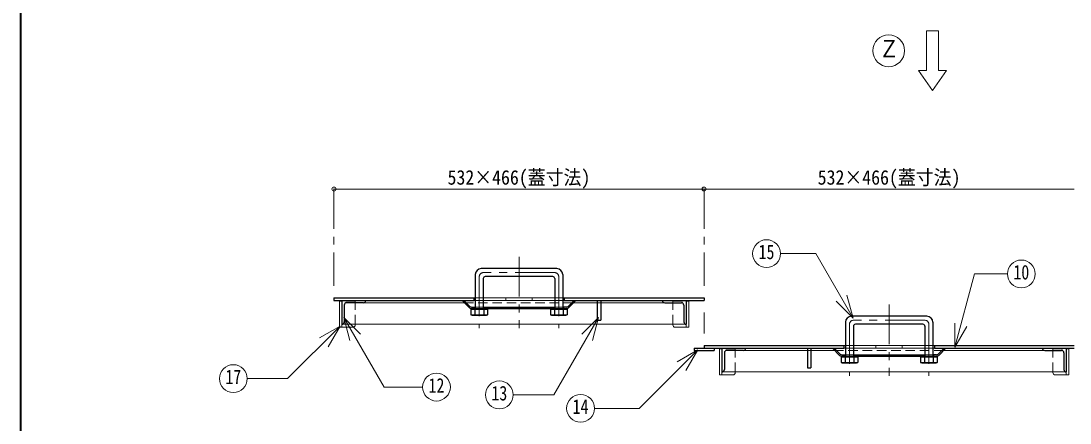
# Model space of a CAD drawing. Units: millimetres at full size, sheet at 1:10; details may follow other scales. Extents: x -2113 to 1937, y -1370 to 1440.
# Drawn here: x -2113 to -792, y 60 to 566 of the extents above; entities that cross this region are included whole.
import ezdxf
from ezdxf.enums import TextEntityAlignment as Align

# ---------------------------------------------------------------- set-up
doc = ezdxf.new("R2010")
doc.units = ezdxf.units.MM
doc.header["$LTSCALE"] = 10
doc.header["$PDMODE"] = 32
doc.header["$PDSIZE"] = 5
doc.linetypes.add('CHAIN1', pattern=[8, 5, -1, 1, -1])
doc.linetypes.add('DASHED1', pattern=[1.8, 1.2, -0.6])
doc.layers.add('0-0_ﾚｲﾔ1', color=4, linetype='Continuous', lineweight=9)
doc.styles.add('ＭＳ ゴシック', font='')
doc.styles.get('ＭＳ ゴシック').set_extended_font_data('MS Gothic')

msp = doc.modelspace()

# ---------------------------------------------------------------- linework, layer by layer
at = {"layer": '0-0_ﾚｲﾔ1', "color": 1, "lineweight": 40}
msp.add_line((-2113.04, -1370.5), (-2113.04, 1439.5), dxfattribs=at)
at = {"layer": '0-0_ﾚｲﾔ1', "color": 7, "lineweight": 18}
for p, q in [((-973.04, 553.5), (-958.04, 553.5)), ((-973.04, 553.5), (-973.04, 503.5)), ((-965.54, 478.5), (-983.04, 503.5)), ((-983.04, 503.5), (-973.04, 503.5)), ((-965.54, 478.5), (-948.04, 503.5)), ((-1112.33, 273.23), (-1156.93, 273.23)), ((-1065.44, 192.01), (-1112.33, 273.23)), ((-937.34, 155.47), (-912.63, 247.67)), ((-912.63, 247.67), (-871.16, 247.67)), ((-1712.24, 213.5), (-1709.04, 213.5)), ((-1712.24, 213.5), (-1712.24, 180.5)), ((-1541.04, 217.5), (-1543.04, 217.5)), ((-1543.04, 214.3), (-1541.04, 214.3)), ((-1502.63, 217.5), (-1531.04, 217.5)), ((-1531.04, 214.3), (-1502.63, 214.3)), ((-1502.63, 217.5), (-1502.63, 214.3)), ((-1469.46, 217.5), (-1469.46, 214.3)), ((-1441.04, 217.5), (-1469.46, 217.5)), ((-1469.46, 214.3), (-1441.04, 214.3)), ((-1429.04, 217.5), (-1431.04, 217.5)), ((-1431.04, 214.3), (-1429.04, 214.3)), ((-1272.34, 213.5), (-1275.54, 213.5)), ((-1272.34, 213.5), (-1272.34, 180.5)), ((-1065.44, 192.01), (-1086.66, 213.23)), ((-1065.44, 192.01), (-1073.21, 220.99)), ((-1542.04, 205.8), (-1541.04, 205.8)), ((-1542.04, 204.3), (-1541.04, 204.3)), ((-1531.04, 205.8), (-1530.04, 205.8)), ((-1531.04, 204.3), (-1530.04, 204.3)), ((-1442.04, 205.8), (-1441.04, 205.8)), ((-1442.04, 204.3), (-1441.04, 204.3)), ((-1431.04, 205.8), (-1430.04, 205.8)), ((-1431.04, 204.3), (-1430.04, 204.3)), ((-1706.62, 192.98), (-1685.4, 171.77)), ((-1706.62, 192.98), (-1698.85, 164.01)), ((-1385.79, 193.01), (-1407, 171.79)), ((-1385.79, 193.01), (-1393.55, 164.03)), ((-937.34, 155.47), (-937.34, 185.47)), ((-1711.23, 182.07), (-1777.4, 115.9)), ((-1711.23, 182.07), (-1737.21, 167.07)), ((-1711.23, 182.07), (-1726.23, 156.09)), ((-1712.24, 180.5), (-1709.04, 180.5)), ((-1709.04, 184.3), (-1709.04, 180.5)), ((-1275.54, 184.3), (-1275.54, 180.5)), ((-1272.34, 180.5), (-1275.54, 180.5)), ((-937.34, 155.47), (-922.34, 181.45)), ((-1261.08, 151.99), (-1334.63, 78.44)), ((-1261.08, 151.99), (-1287.06, 136.99)), ((-1261.08, 151.99), (-1276.08, 126.01)), ((-1233.74, 153.5), (-1230.54, 153.5)), ((-1233.74, 153.5), (-1233.74, 120.5)), ((-1077.04, 157.5), (-1075.04, 157.5)), ((-1075.04, 154.3), (-1077.04, 154.3)), ((-1076.04, 145.8), (-1075.04, 145.8)), ((-1065.04, 157.5), (-1036.63, 157.5)), ((-1036.63, 154.3), (-1065.04, 154.3)), ((-1065.04, 145.8), (-1064.04, 145.8)), ((-1036.63, 157.5), (-1036.63, 154.3)), ((-1003.46, 157.5), (-1003.46, 154.3)), ((-1003.46, 157.5), (-975.04, 157.5)), ((-975.04, 154.3), (-1003.46, 154.3)), ((-975.04, 145.8), (-976.04, 145.8)), ((-965.04, 157.5), (-963.04, 157.5)), ((-963.04, 154.3), (-965.04, 154.3)), ((-964.04, 145.8), (-965.04, 145.8)), ((-793.84, 153.5), (-797.04, 153.5)), ((-793.84, 153.5), (-793.84, 120.5)), ((-1076.04, 144.3), (-1075.04, 144.3)), ((-1065.04, 144.3), (-1064.04, 144.3)), ((-975.04, 144.3), (-976.04, 144.3)), ((-964.04, 144.3), (-965.04, 144.3)), ((-1233.74, 120.5), (-1230.54, 120.5)), ((-1230.54, 124.3), (-1230.54, 120.5)), ((-797.04, 124.3), (-797.04, 120.5)), ((-793.84, 120.5), (-797.04, 120.5)), ((-1777.4, 115.9), (-1828.22, 115.9)), ((-1334.63, 78.44), (-1391.08, 78.44))]:
    msp.add_line(p, q, dxfattribs=at)
at = {"layer": '0-0_ﾚｲﾔ1'}
for p, q in [((-1719.04, 354.5), (-1253.04, 354.5)), ((-1253.04, 354.5), (-787.04, 354.5)), ((-1502.63, 217.5), (-1469.46, 217.5)), ((-1502.63, 214.3), (-1469.46, 214.3)), ((-1554.54, 211.3), (-1682.04, 211.3)), ((-1387.54, 211.3), (-1417.54, 211.3)), ((-1302.54, 211.3), (-1383.04, 211.3)), ((-1709.04, 184.3), (-1275.54, 184.3)), ((-1695.24, 180.5), (-1709.04, 180.5)), ((-1692.24, 183.5), (-1692.24, 184.3)), ((-1292.34, 183.5), (-1292.34, 184.3)), ((-1289.34, 180.5), (-1275.54, 180.5)), ((-1203.54, 151.3), (-1123.04, 151.3)), ((-1118.54, 151.3), (-1088.54, 151.3)), ((-1036.63, 157.5), (-1003.46, 157.5)), ((-1036.63, 154.3), (-1003.46, 154.3)), ((-951.54, 151.3), (-824.04, 151.3)), ((-1230.54, 124.3), (-797.04, 124.3)), ((-1216.74, 120.5), (-1230.54, 120.5)), ((-1213.74, 123.5), (-1213.74, 124.3)), ((-813.84, 123.5), (-813.84, 124.3)), ((-810.84, 120.5), (-797.04, 120.5))]:
    msp.add_line(p, q, dxfattribs=at)
at = {"layer": '0-0_ﾚｲﾔ1', "linetype": 'CHAIN1'}
for p, q in [((-1719.04, 354.5), (-1719.04, 232.5)), ((-1253.04, 354.5), (-1253.04, 232.5)), ((-1486.04, 269.3), (-1486.04, 179.3)), ((-1536.04, 244.3), (-1536.04, 179.3)), ((-1441.04, 249.3), (-1531.04, 249.3)), ((-1436.04, 244.3), (-1436.04, 179.3)), ((-1253.04, 199.3), (-1253.04, 172.5)), ((-1020.04, 209.3), (-1020.04, 119.3)), ((-975.04, 189.3), (-1065.04, 189.3)), ((-1070.04, 184.3), (-1070.04, 119.3)), ((-970.04, 184.3), (-970.04, 119.3))]:
    msp.add_line(p, q, dxfattribs=at)
at = {"layer": '0-0_ﾚｲﾔ1', "color": 5, "lineweight": 25}
for p, q in [((-1438.54, 254.3), (-1533.54, 254.3)), ((-1541.04, 246.8), (-1541.04, 203.8)), ((-1531.04, 241.8), (-1531.04, 203.8)), ((-1443.54, 244.3), (-1528.54, 244.3)), ((-1441.04, 241.8), (-1441.04, 203.8)), ((-1431.04, 246.8), (-1431.04, 203.8)), ((-1719.04, 217.5), (-1719.04, 214.3)), ((-1719.04, 214.3), (-1543.04, 214.3)), ((-1709.04, 214.3), (-1709.04, 184.3)), ((-1548.42, 205.18), (-1557.54, 214.3)), ((-1547.8, 206.68), (-1555.42, 214.3)), ((-1429.04, 217.5), (-1253.04, 217.5)), ((-1424.28, 206.68), (-1416.66, 214.3)), ((-1423.66, 205.18), (-1414.54, 214.3)), ((-1387.54, 214.3), (-1387.54, 189.3)), ((-1383.04, 214.3), (-1383.04, 189.3)), ((-1275.54, 214.3), (-1275.54, 184.3)), ((-1253.04, 217.5), (-1253.04, 214.3)), ((-1706.04, 208.3), (-1706.04, 187.3)), ((-1682.04, 211.3), (-1703.04, 211.3)), ((-1546.54, 203.3), (-1545.04, 203.8)), ((-1546.54, 203.3), (-1525.54, 203.3)), ((-1546.54, 203.3), (-1546.54, 196.3)), ((-1546.3, 204.3), (-1542.04, 204.3)), ((-1545.04, 203.8), (-1527.04, 203.8)), ((-1541.54, 203.3), (-1541.54, 196.3)), ((-1530.54, 203.3), (-1530.54, 196.3)), ((-1530.04, 205.8), (-1442.04, 205.8)), ((-1446.54, 203.3), (-1445.04, 203.8)), ((-1446.54, 203.3), (-1425.54, 203.3)), ((-1445.04, 203.8), (-1427.04, 203.8)), ((-1442.04, 205.8), (-1442.04, 204.3)), ((-1441.54, 203.3), (-1441.54, 196.3)), ((-1436.04, 203.8), (-1430.54, 203.3)), ((-1430.54, 203.3), (-1427.04, 203.8)), ((-1302.54, 211.3), (-1281.54, 211.3)), ((-1278.54, 208.3), (-1278.54, 187.3)), ((-1546.54, 196.3), (-1525.54, 196.3)), ((-1546.54, 196.3), (-1545.04, 195.8)), ((-1545.04, 195.8), (-1541.54, 196.3)), ((-1545.04, 195.8), (-1527.04, 195.8)), ((-1541.54, 196.3), (-1536.04, 195.8)), ((-1536.04, 195.8), (-1530.54, 196.3)), ((-1530.54, 196.3), (-1527.04, 195.8)), ((-1446.54, 196.3), (-1425.54, 196.3)), ((-1445.04, 195.8), (-1427.04, 195.8)), ((-1425.54, 196.3), (-1427.04, 195.8)), ((-1387.54, 189.3), (-1383.04, 189.3)), ((-1075.04, 186.8), (-1075.04, 143.8)), ((-972.54, 194.3), (-1067.54, 194.3)), ((-965.04, 186.8), (-965.04, 143.8)), ((-1065.04, 181.8), (-1065.04, 143.8)), ((-977.54, 184.3), (-1062.54, 184.3)), ((-975.04, 181.8), (-975.04, 143.8)), ((-1265.54, 154.3), (-1265.54, 151.1)), ((-1265.54, 154.3), (-1077.04, 154.3)), ((-1265.54, 151.1), (-1240.54, 151.1)), ((-1253.04, 157.5), (-1253.04, 154.3)), ((-1253.04, 157.5), (-1077.04, 157.5)), ((-1240.54, 154.3), (-1240.54, 151.1)), ((-1230.54, 154.3), (-1230.54, 124.3)), ((-1227.54, 148.3), (-1227.54, 127.3)), ((-1203.54, 151.3), (-1224.54, 151.3)), ((-1118.54, 154.3), (-1118.54, 129.3)), ((-1082.42, 145.18), (-1091.54, 154.3)), ((-1081.8, 146.68), (-1089.42, 154.3)), ((-1077.04, 157.5), (-1077.04, 154.3)), ((-1064.04, 145.8), (-1064.04, 144.3)), ((-963.04, 157.5), (-787.04, 157.5)), ((-958.28, 146.68), (-950.66, 154.3)), ((-957.66, 145.18), (-948.54, 154.3)), ((-824.04, 151.3), (-803.04, 151.3)), ((-800.04, 148.3), (-800.04, 127.3)), ((-797.04, 154.3), (-797.04, 124.3)), ((-1080.54, 143.3), (-1079.04, 143.8)), ((-1080.54, 143.3), (-1059.54, 143.3)), ((-1080.54, 143.3), (-1080.54, 136.3)), ((-1080.54, 136.3), (-1059.54, 136.3)), ((-1080.54, 136.3), (-1079.04, 135.8)), ((-1080.3, 144.3), (-1076.04, 144.3)), ((-1079.04, 143.8), (-1061.04, 143.8)), ((-1079.04, 135.8), (-1075.54, 136.3)), ((-1079.04, 135.8), (-1061.04, 135.8)), ((-1075.54, 143.3), (-1075.54, 136.3)), ((-1075.54, 136.3), (-1070.04, 135.8)), ((-1070.04, 135.8), (-1064.54, 136.3)), ((-1064.54, 143.3), (-1064.54, 136.3)), ((-1064.54, 136.3), (-1061.04, 135.8)), ((-1064.04, 144.3), (-976.04, 144.3)), ((-980.54, 143.3), (-979.04, 143.8)), ((-980.54, 143.3), (-959.54, 143.3)), ((-980.54, 136.3), (-959.54, 136.3)), ((-979.04, 143.8), (-961.04, 143.8)), ((-979.04, 135.8), (-961.04, 135.8)), ((-975.54, 143.3), (-975.54, 136.3)), ((-970.04, 143.8), (-964.54, 143.3)), ((-964.54, 143.3), (-961.04, 143.8)), ((-959.54, 136.3), (-961.04, 135.8))]:
    msp.add_line(p, q, dxfattribs=at)
at = {"layer": '0-0_ﾚｲﾔ1', "linetype": 'DASHED1'}
for p, q in [((-1692.24, 213.5), (-1709.04, 213.5)), ((-1692.24, 184.3), (-1692.24, 213.5)), ((-1541.04, 217.5), (-1531.04, 217.5)), ((-1541.04, 214.3), (-1531.04, 214.3)), ((-1441.04, 217.5), (-1431.04, 217.5)), ((-1441.04, 214.3), (-1431.04, 214.3)), ((-1292.34, 213.5), (-1275.54, 213.5)), ((-1292.34, 184.3), (-1292.34, 213.5)), ((-1417.54, 211.3), (-1554.54, 211.3)), ((-1541.04, 205.8), (-1531.04, 205.8)), ((-1541.04, 204.3), (-1531.04, 204.3)), ((-1441.04, 205.8), (-1431.04, 205.8)), ((-1441.04, 204.3), (-1431.04, 204.3)), ((-1387.54, 211.3), (-1383.04, 211.3)), ((-1213.74, 153.5), (-1230.54, 153.5)), ((-1213.74, 124.3), (-1213.74, 153.5)), ((-1118.54, 151.3), (-1123.04, 151.3)), ((-951.54, 151.3), (-1088.54, 151.3)), ((-1075.04, 157.5), (-1065.04, 157.5)), ((-1075.04, 154.3), (-1065.04, 154.3)), ((-1075.04, 145.8), (-1065.04, 145.8)), ((-975.04, 157.5), (-965.04, 157.5)), ((-975.04, 154.3), (-965.04, 154.3)), ((-975.04, 145.8), (-965.04, 145.8)), ((-813.84, 153.5), (-797.04, 153.5)), ((-813.84, 124.3), (-813.84, 153.5)), ((-1075.04, 144.3), (-1065.04, 144.3)), ((-975.04, 144.3), (-965.04, 144.3))]:
    msp.add_line(p, q, dxfattribs=at)
at = {"layer": '0-0_ﾚｲﾔ1', "color": 7, "lineweight": 18}
for points in [[(-958.04, 553.5), (-958.04, 503.5), (-948.04, 503.5)], [(-1706.62, 192.98), (-1655.92, 105.18), (-1607.44, 105.18)], [(-1385.79, 193.01), (-1442.12, 95.44), (-1493.26, 95.44)]]:
    msp.add_lwpolyline(points, dxfattribs=at)
at = {"layer": '0-0_ﾚｲﾔ1', "color": 5, "lineweight": 25}
for points in [[(-1719.04, 217.5), (-1543.04, 217.5), (-1543.04, 214.3)], [(-1429.04, 217.5), (-1429.04, 214.3), (-1253.04, 214.3)], [(-1545.68, 205.8), (-1542.04, 205.8), (-1542.04, 204.3)], [(-1545.04, 203.8), (-1541.54, 203.3), (-1536.04, 203.8)], [(-1536.04, 203.8), (-1530.54, 203.3), (-1527.04, 203.8)], [(-1530.04, 205.8), (-1530.04, 204.3), (-1442.04, 204.3)], [(-1527.04, 203.8), (-1525.54, 203.3), (-1525.54, 196.3), (-1527.04, 195.8)], [(-1446.54, 203.3), (-1446.54, 196.3), (-1445.04, 195.8), (-1441.54, 196.3)], [(-1445.04, 203.8), (-1441.54, 203.3), (-1436.04, 203.8)], [(-1430.54, 203.3), (-1430.54, 196.3), (-1427.04, 195.8)], [(-1426.41, 205.8), (-1430.04, 205.8), (-1430.04, 204.3), (-1425.78, 204.3)], [(-1427.04, 203.8), (-1425.54, 203.3), (-1425.54, 196.3)], [(-1441.54, 196.3), (-1436.04, 195.8), (-1430.54, 196.3)], [(-1123.04, 154.3), (-1123.04, 129.3), (-1118.54, 129.3)], [(-1079.68, 145.8), (-1076.04, 145.8), (-1076.04, 144.3)], [(-1064.04, 145.8), (-976.04, 145.8), (-976.04, 144.3)], [(-960.41, 145.8), (-964.04, 145.8), (-964.04, 144.3), (-959.78, 144.3)], [(-963.04, 157.5), (-963.04, 154.3), (-787.04, 154.3)], [(-1079.04, 143.8), (-1075.54, 143.3), (-1070.04, 143.8)], [(-1070.04, 143.8), (-1064.54, 143.3), (-1061.04, 143.8)], [(-1061.04, 143.8), (-1059.54, 143.3), (-1059.54, 136.3), (-1061.04, 135.8)], [(-980.54, 143.3), (-980.54, 136.3), (-979.04, 135.8), (-975.54, 136.3)], [(-979.04, 143.8), (-975.54, 143.3), (-970.04, 143.8)], [(-975.54, 136.3), (-970.04, 135.8), (-964.54, 136.3)], [(-964.54, 143.3), (-964.54, 136.3), (-961.04, 135.8)], [(-961.04, 143.8), (-959.54, 143.3), (-959.54, 136.3)]]:
    msp.add_lwpolyline(points, dxfattribs=at)
at = {"layer": '0-0_ﾚｲﾔ1', "color": 7, "lineweight": 18}
for centre, radius in [((-1020.54, 528.5), 20), ((-1174.43, 273.23), 17.5), ((-853.66, 247.67), 17.5), ((-1845.72, 115.9), 17.5), ((-1589.94, 105.18), 17.5), ((-1510.76, 95.44), 17.5), ((-1408.58, 78.44), 17.5)]:
    msp.add_circle(centre, radius, dxfattribs=at)
at = {"layer": '0-0_ﾚｲﾔ1', "color": 5, "lineweight": 25}
for centre, radius, start, end in [((-1533.54, 246.8), 7.5, 90, 180), ((-1438.54, 246.8), 7.5, 0, 90), ((-1528.54, 241.8), 2.5, 90, 180), ((-1443.54, 241.8), 2.5, 0, 90), ((-1682.04, 214.3), 3, 270, 0), ((-1302.54, 214.3), 3, 180, 270), ((-1703.04, 208.3), 3, 90, 180), ((-1546.3, 207.3), 3, 225, 270), ((-1545.68, 208.8), 3, 225, 270), ((-1426.41, 208.8), 3, 270, 315), ((-1425.78, 207.3), 3, 270, 315), ((-1281.54, 208.3), 3, 0, 90), ((-1709.04, 187.3), 3, 270, 0), ((-1275.54, 187.3), 3, 180, 270), ((-1067.54, 186.8), 7.5, 90, 180), ((-972.54, 186.8), 7.5, 0, 90), ((-1062.54, 181.8), 2.5, 90, 180), ((-977.54, 181.8), 2.5, 0, 90), ((-1224.54, 148.3), 3, 90, 180), ((-1203.54, 154.3), 3, 270, 0), ((-1079.68, 148.8), 3, 225, 270), ((-960.41, 148.8), 3, 270, 315), ((-824.04, 154.3), 3, 180, 270), ((-803.04, 148.3), 3, 0, 90), ((-1080.3, 147.3), 3, 225, 270), ((-959.78, 147.3), 3, 270, 315), ((-1230.54, 127.3), 3, 270, 0), ((-797.04, 127.3), 3, 180, 270)]:
    msp.add_arc(centre, radius, start, end, dxfattribs=at)
at = {"layer": '0-0_ﾚｲﾔ1', "linetype": 'CHAIN1'}
for centre, start, end in [((-1531.04, 244.3), 90, 180), ((-1441.04, 244.3), 0, 90), ((-1065.04, 184.3), 90, 180), ((-975.04, 184.3), 0, 90)]:
    msp.add_arc(centre, 5, start, end, dxfattribs=at)
at = {"layer": '0-0_ﾚｲﾔ1'}
for centre, start, end in [((-1695.24, 183.5), 270, 0), ((-1289.34, 183.5), 180, 270), ((-1216.74, 123.5), 270, 0), ((-810.84, 123.5), 180, 270)]:
    msp.add_arc(centre, 3, start, end, dxfattribs=at)
at = {"layer": '0-0_ﾚｲﾔ1', "color": 1}
for p in [(-1719.04, 354.5), (-1253.04, 354.5)]:
    msp.add_point(p, dxfattribs=at)

# ---------------------------------------------------------------- texts
at = {"layer": '0-0_ﾚｲﾔ1', "color": 7, "style": 'ＭＳ ゴシック'}
for s, height, width, p in [('Ｚ', 21.99, 0.85, (-1033.04, 513.5)), ('532×466(蓋寸法)', 18.33, 0.9, (-1576.04, 354.5)), ('532×466(蓋寸法)', 18.33, 0.9, (-1110.04, 354.5)), ('15', 18.33, 0.8, (-1184.43, 260.73)), ('10', 18.33, 0.8, (-863.66, 235.17)), ('17', 18.33, 0.8, (-1855.72, 103.4)), ('12', 18.33, 0.8, (-1599.94, 92.68)), ('13', 18.33, 0.8, (-1520.76, 82.94)), ('14', 18.33, 0.8, (-1418.58, 65.94))]:
    msp.add_text(s, height=height, dxfattribs=dict(at, width=width)).set_placement(p, align=Align.BOTTOM_LEFT)

doc.saveas('drawing.dxf')
